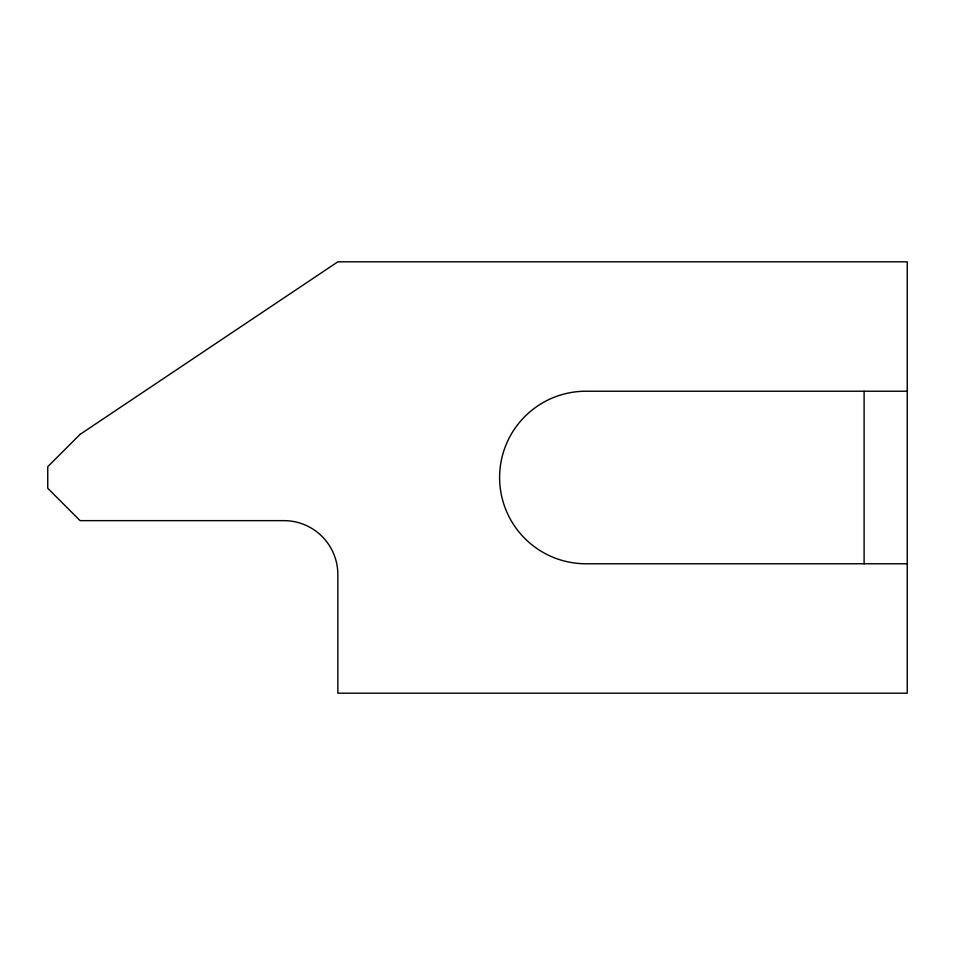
<?xml version="1.0" encoding="UTF-8"?>
<svg xmlns="http://www.w3.org/2000/svg" width="955" height="955" viewBox="0 0 955 955"><rect width="100%" height="100%" fill="white"/><g stroke="black" fill="none" stroke-linecap="round" stroke-linejoin="round"><path stroke-width="1.43" d="M907.25 391.228L585.881 391.228A86.272 86.272 0 0 0 499.608 477.5A86.272 86.272 0 0 0 585.881 563.772L907.25 563.772M864.108 391.228L864.108 563.772M80.101 434.358L47.75 466.72L47.75 488.28L80.101 520.642L283.922 520.642A53.922 53.922 0 0 1 337.843 574.552L337.843 693.187L907.25 693.187L907.25 261.813L337.843 261.813L80.101 434.358"/></g></svg>
